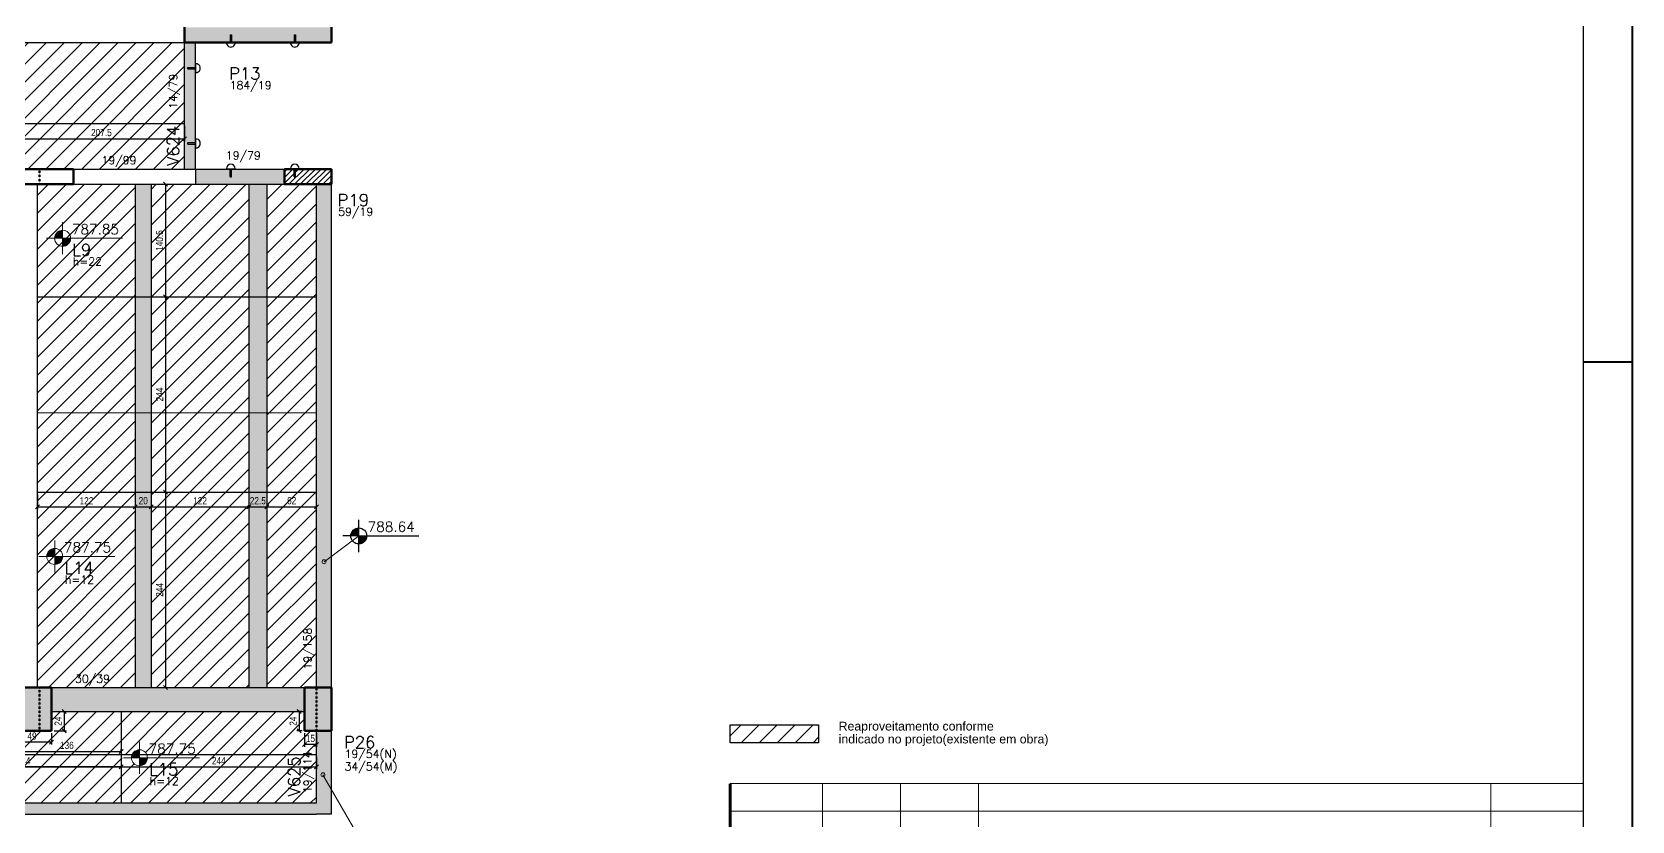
# Model space of a CAD drawing. Extents: x 8513 to 14085, y 7177 to 10799.
# Drawn here: x 12086 to 14085, y 8415 to 9400 of the extents above; entities that cross this region are included whole.
import ezdxf
from ezdxf.enums import TextEntityAlignment as Align

# ---------------------------------------------------------------- set-up
doc = ezdxf.new("R2010")
doc.units = 0
doc.linetypes.add('FA_Tracejado_Pilar', pattern=[0.2, 0.1, -0.1])
for name, color, linetype, lineweight in [('CARIMBO', 255, 'Continuous', 9), ('EST-LAJE-TEXT', 7, 'Continuous', 9), ('EST-PILAR', 7, 'Continuous', 9), ('EST-PILAR-CUT', 7, 'Continuous', 60), ('EST-PILAR-TEXT', 7, 'Continuous', 9), ('EST-SIMB', 7, 'Continuous', 9), ('EST-SIMB-Spot Elevations', 7, 'Continuous', 9), ('EST-VIGA', 7, 'Continuous', 30), ('EST-VIGA-TEXT', 7, 'Continuous', 9), ('FOLHA', 255, 'Continuous', 40), ('Hachura', 253, 'Continuous', 9), ('REAPROVEITAMENTO', 7, 'Continuous', 9)]:
    doc.layers.add(name, color=color, linetype=linetype, lineweight=lineweight)
for name, color, linetype in [('COTA', 241, 'Continuous'), ('Painéis', 200, 'Continuous'), ('Vázio', 240, 'Continuous')]:
    doc.layers.add(name, color=color, linetype=linetype)
doc.styles.add('ARIAL', font='arial.ttf')
doc.styles.add('COTA TECNICA-50', font='techl___.ttf', dxfattribs={"height": 9})
doc.styles.add('RomanS_IV50', font='romans_IV50.ttf', dxfattribs={"height": 11.25})
doc.styles.add('RomanS_IV50_B', font='', dxfattribs={"height": 18.75})
doc.styles.add('RomanS_IV50_B_1', font='', dxfattribs={"height": 22.5})
doc.styles.get('RomanS_IV50_B').set_extended_font_data('RomanS_IV50', bold=True)
doc.styles.get('RomanS_IV50_B_1').set_extended_font_data('RomanS_IV50', bold=True)
doc.dimstyles.new('PAINEL', dxfattribs={"dimtxt": 9, "dimasz": 5, "dimexe": 3, "dimexo": 3, "dimgap": 3, "dimtad": 1, "dimdec": 1, "dimzin": 12, "dimdsep": 46, "dimtxsty": 'COTA TECNICA-50', "dimblk": 'OBLIQUE', "dimcen": 0, "dimclrd": 4, "dimclre": 4, "dimclrt": 1, "dimadec": 1, "dimazin": 3, "dimtfac": 1, "dimtdec": 1, "dimtmove": 0, "dimatfit": 3, "dimldrblk": 'OBLIQUE', "dimfxl": 1, "dimtolj": 1, "dimtzin": 12, "dimarcsym": 0})

# ---------------------------------------------------------------- blocks, each defined once
blk = doc.blocks.new('Revisão Carimbo')
at = {"color": 30}
for p, q in [((0, 155), (925, 155)), ((100, 35), (100, 155)), ((184.66, 35), (184.66, 155)), ((269.32, 35), (269.32, 155)), ((825, 35), (825, 155)), ((0, 125), (925, 125)), ((0, 95), (925, 95)), ((0, 65), (925, 65))]:
    blk.add_line(p, q, dxfattribs=at)
for points, const_width in [([(0, 0), (0, 155)], 3), ([(0, 35), (925, 35)], 1), ([(100, 35), (100, 0)], 1), ([(184.66, 35), (184.66, 0)], 1), ([(269.32, 35), (269.32, 0)], 1), ([(825, 35), (825, 0)], 1), ([(0, 0), (920, 0)], 3)]:
    blk.add_lwpolyline(points, dxfattribs=dict(at, const_width=const_width))
at = {"color": 7, "style": 'ARIAL'}
for s, p in [('REVISÃO', (50, 17.5)), ('DATA', (142.33, 17.5)), ('NOME', (226.99, 17.5)), ('DESCRIÇÃO', (526.27, 17.5)), ('LIBERADO', (875, 17.5))]:
    blk.add_text(s, height=12.5, dxfattribs=at).set_placement(p, align=Align.MIDDLE_CENTER)
at = {"layer": 'CARIMBO', "color": 7, "style": 'ARIAL'}
for tag, p in [('REVISÃO_03', (50, 140)), ('DATA', (142.33, 140)), ('NOME', (226.99, 140)), ('LIBERADO', (875, 140)), ('REVISÃO_02', (50, 110)), ('DATA', (142.33, 110)), ('NOME', (226.99, 110)), ('LIBERADO', (875, 110)), ('REVISÃO_01', (50, 80)), ('DATA', (142.33, 80)), ('NOME', (226.99, 80)), ('LIBERADO', (875, 80)), ('REVISÃO_00', (50, 50)), ('DATA', (142.33, 50)), ('NOME', (226.99, 50)), ('LIBERADO', (875, 50))]:
    blk.add_attdef(tag, text='', height=10, dxfattribs=at).set_placement(p, align=Align.MIDDLE_CENTER)
for p in [(279.32, 140), (279.32, 110), (279.32, 80), (279.32, 50)]:
    blk.add_attdef('DESCRIÇÃO', text='', height=10, dxfattribs=at).set_placement(p, align=Align.MIDDLE_LEFT)
blk = doc.blocks.new('FA_Floor_TAG_SURVEY_R01 - NIV_TIT_H_TXT1__TXT2-2303193-5º PAVIMENTO')
at = {"layer": 'EST-LAJE-TEXT'}
h = blk.add_hatch(color=256, dxfattribs=at)
edge = h.paths.add_edge_path(flags=0)
edge.add_line((-0.28, 0.405), (-0.48, 0.405))
edge.add_arc((-0.28, 0.405), 0.2, 90, 180, ccw=False)
edge.add_line((-0.28, 0.605), (-0.28, 0.405))
h = blk.add_hatch(color=256, dxfattribs=at)
edge = h.paths.add_edge_path(flags=0)
edge.add_line((-0.28, 0.405), (-0.08, 0.405))
edge.add_arc((-0.28, 0.405), 0.2, -90, 0, ccw=False)
edge.add_line((-0.28, 0.205), (-0.28, 0.405))
for p, q in [((-0.28, 0.005), (-0.28, 0.805)), ((-0.28, 0.405), (-0.68, 0.405)), ((-0.28, 0.405), (1.22, 0.405))]:
    blk.add_line(p, q, dxfattribs=at)
blk.add_circle((-0.28, 0.405), 0.2, dxfattribs=at)
blk = doc.blocks.new('Spot Elevations - Nivel_Planta-2363176-5º PAVIMENTO')
at = {"layer": 'EST-SIMB-Spot Elevations'}
h = blk.add_hatch(color=256, dxfattribs=at)
edge = h.paths.add_edge_path(flags=0)
edge.add_line((0, 0), (-0.2, 0))
edge.add_arc((0, 0), 0.2, 90, 180, ccw=False)
edge.add_line((0, 0.2), (0, 0))
h = blk.add_hatch(color=256, dxfattribs=at)
edge = h.paths.add_edge_path(flags=0)
edge.add_line((0, 0), (0.2, 0))
edge.add_arc((0, 0), 0.2, 270, 360, ccw=False)
edge.add_line((0, -0.2), (0, 0))
at = {"layer": 'EST-SIMB-Spot Elevations', "lineweight": 30}
for p, q in [((0, -0.4), (0, 0.4)), ((0, 0), (-0.4, 0)), ((0, 0), (1.5, 0))]:
    blk.add_line(p, q, dxfattribs=at)
at = {"layer": 'EST-SIMB-Spot Elevations'}
for p, q in [((0, -0.2), (0, 0.2)), ((0, -0.15), (0, 0.15))]:
    blk.add_line(p, q, dxfattribs=at)
at = {"layer": 'EST-SIMB-Spot Elevations', "lineweight": 30}
blk.add_circle((0, 0), 0.2, dxfattribs=at)
blk = doc.blocks.new('FA_Generic_Anotation_COBERTURA_DET_GANCHO MANUTENCAO FACHADA_R00 - DET_CORTE_AZUL-3504851-5º PAVIMENTO')
at = {"layer": 'EST-SIMB', "lineweight": 30}
for p, q in [((0.11, 0.2), (-0.11, 0.2)), ((-0.02, 0), (-0.02, 0.2)), ((0.02, 0), (-0.02, 0)), ((0.02, 0), (0.02, 0.2))]:
    blk.add_line(p, q, dxfattribs=at)
blk.add_arc((0, 0.2), 0.11, 360, 180, dxfattribs=at)
blk = doc.blocks.new('FA_Generic_Anotation_COBERTURA_DET_GANCHO MANUTENCAO FACHADA_R00 - DET_CORTE_AZUL-2253045-5º PAVIMENTO')
at = {"layer": 'EST-SIMB', "lineweight": 30}
for p, q in [((0.11, -0.2), (-0.11, -0.2)), ((-0.02, 0), (-0.02, -0.2)), ((0.02, 0), (-0.02, 0)), ((0.02, 0), (0.02, -0.2))]:
    blk.add_line(p, q, dxfattribs=at)
blk.add_arc((0, -0.2), 0.11, 180, 0, dxfattribs=at)
blk = doc.blocks.new('_Oblique')
at = {"color": 0, "linetype": 'ByBlock', "lineweight": -2}
blk.add_line((-0.5, -0.5), (0.5, 0.5), dxfattribs=at)
blk = doc.blocks.new('*D610')
at = {"layer": 'COTA', "color": 4, "lineweight": -2, "transparency": 16777216}
for p, q in [((12068.7, 9283.2), (12068.7, 9264.1)), ((12276.2, 9283.2), (12276.2, 9264.1)), ((12068.7, 9267.1), (12276.2, 9267.1))]:
    blk.add_line(p, q, dxfattribs=at)
at = {"layer": 'Defpoints', "color": 0, "transparency": 16777216}
for p in [(12068.7, 9286.2), (12276.2, 9286.2), (12276.2, 9267.1)]:
    blk.add_point(p, dxfattribs=at)
at = {"layer": 'COTA', "color": 4, "lineweight": -2, "transparency": 16777216, "xscale": 5, "yscale": 5, "zscale": 5, "rotation": 180}
blk.add_blockref('_Oblique', (12068.7, 9267.1), dxfattribs=at)
at = {"layer": 'COTA', "color": 4, "lineweight": -2, "transparency": 16777216, "xscale": 5, "yscale": 5, "zscale": 5}
blk.add_blockref('_Oblique', (12276.2, 9267.1), dxfattribs=at)
at = {"layer": 'COTA', "color": 1, "transparency": 16777216, "insert": (12172.4, 9274.7), "char_height": 9, "attachment_point": 5, "style": 'COTA TECNICA-50'}
blk.add_mtext('\\A1;207.5', dxfattribs=at)
blk = doc.blocks.new('*D683')
at = {"layer": 'COTA', "color": 4, "lineweight": -2, "transparency": 16777216}
for p, q in [((12237.7, 9210.2), (12255.6, 9210.2)), ((12252.6, 9210.2), (12252.6, 9069.7)), ((12237.7, 9069.7), (12255.6, 9069.7))]:
    blk.add_line(p, q, dxfattribs=at)
at = {"layer": 'Defpoints', "color": 0, "transparency": 16777216}
for p in [(12234.7, 9210.2), (12234.7, 9069.7), (12252.6, 9069.7)]:
    blk.add_point(p, dxfattribs=at)
at = {"layer": 'COTA', "color": 4, "lineweight": -2, "transparency": 16777216, "xscale": 5, "yscale": 5, "zscale": 5}
for p, rotation in [((12252.6, 9210.2), 90), ((12252.6, 9069.7), 270)]:
    blk.add_blockref('_Oblique', p, dxfattribs=dict(at, rotation=rotation))
at = {"layer": 'COTA', "color": 1, "transparency": 16777216, "insert": (12245, 9139.9), "char_height": 9, "attachment_point": 5, "rotation": 90, "style": 'COTA TECNICA-50'}
blk.add_mtext('\\A1;140.5', dxfattribs=at)
blk = doc.blocks.new('*D684')
at = {"layer": 'COTA', "color": 4, "lineweight": -2, "transparency": 16777216}
for p, q in [((12237.7, 9069.7), (12255.6, 9069.7)), ((12252.6, 9069.7), (12252.6, 8825.7))]:
    blk.add_line(p, q, dxfattribs=at)
at = {"layer": 'Defpoints', "color": 0, "transparency": 16777216}
for p in [(12234.7, 9069.7), (12252.6, 8825.7), (12252.6, 8825.7)]:
    blk.add_point(p, dxfattribs=at)
at = {"layer": 'COTA', "color": 4, "lineweight": -2, "transparency": 16777216, "xscale": 5, "yscale": 5, "zscale": 5}
for p, rotation in [((12252.6, 9069.7), 90), ((12252.6, 8825.7), 270)]:
    blk.add_blockref('_Oblique', p, dxfattribs=dict(at, rotation=rotation))
at = {"layer": 'COTA', "color": 1, "transparency": 16777216, "insert": (12245.1, 8947.7), "char_height": 9, "attachment_point": 5, "rotation": 90, "style": 'COTA TECNICA-50'}
blk.add_mtext('\\A1;244', dxfattribs=at)
blk = doc.blocks.new('*D685')
at = {"layer": 'COTA', "color": 4, "lineweight": -2, "transparency": 16777216}
for p, q in [((12252.6, 8825.7), (12252.6, 8581.7)), ((12253.1, 8581.7), (12255.6, 8581.7))]:
    blk.add_line(p, q, dxfattribs=at)
at = {"layer": 'Defpoints', "color": 0, "transparency": 16777216}
for p in [(12252.6, 8825.7), (12250.1, 8581.7), (12252.6, 8581.7)]:
    blk.add_point(p, dxfattribs=at)
at = {"layer": 'COTA', "color": 4, "lineweight": -2, "transparency": 16777216, "xscale": 5, "yscale": 5, "zscale": 5}
for p, rotation in [((12252.6, 8825.7), 90), ((12252.6, 8581.7), 270)]:
    blk.add_blockref('_Oblique', p, dxfattribs=dict(at, rotation=rotation))
at = {"layer": 'COTA', "color": 1, "transparency": 16777216, "insert": (12245.1, 8703.7), "char_height": 9, "attachment_point": 5, "rotation": 90, "style": 'COTA TECNICA-50'}
blk.add_mtext('\\A1;244', dxfattribs=at)
blk = doc.blocks.new('*D686')
at = {"layer": 'COTA', "color": 4, "lineweight": -2, "transparency": 16777216}
for p, q in [((12092.7, 8822.7), (12092.7, 8804.4)), ((12214.7, 8822.7), (12214.7, 8804.4)), ((12092.7, 8807.4), (12214.7, 8807.4))]:
    blk.add_line(p, q, dxfattribs=at)
at = {"layer": 'Defpoints', "color": 0, "transparency": 16777216}
for p in [(12092.7, 8825.7), (12214.7, 8825.7), (12214.7, 8807.4)]:
    blk.add_point(p, dxfattribs=at)
at = {"layer": 'COTA', "color": 4, "lineweight": -2, "transparency": 16777216, "xscale": 5, "yscale": 5, "zscale": 5, "rotation": 180}
blk.add_blockref('_Oblique', (12092.7, 8807.4), dxfattribs=at)
at = {"layer": 'COTA', "color": 4, "lineweight": -2, "transparency": 16777216, "xscale": 5, "yscale": 5, "zscale": 5}
blk.add_blockref('_Oblique', (12214.7, 8807.4), dxfattribs=at)
at = {"layer": 'COTA', "color": 1, "transparency": 16777216, "insert": (12153.7, 8814.9), "char_height": 9, "attachment_point": 5, "style": 'COTA TECNICA-50'}
blk.add_mtext('\\A1;122', dxfattribs=at)
blk = doc.blocks.new('*D687')
at = {"layer": 'COTA', "color": 4, "lineweight": -2, "transparency": 16777216}
for p, q in [((12214.7, 8822.7), (12214.7, 8804.4)), ((12214.7, 8807.4), (12234.7, 8807.4))]:
    blk.add_line(p, q, dxfattribs=at)
at = {"layer": 'Defpoints', "color": 0, "transparency": 16777216}
for p in [(12214.7, 8825.7), (12234.7, 8807.4), (12234.7, 8807.4)]:
    blk.add_point(p, dxfattribs=at)
at = {"layer": 'COTA', "color": 4, "lineweight": -2, "transparency": 16777216, "xscale": 5, "yscale": 5, "zscale": 5, "rotation": 180}
blk.add_blockref('_Oblique', (12214.7, 8807.4), dxfattribs=at)
at = {"layer": 'COTA', "color": 4, "lineweight": -2, "transparency": 16777216, "xscale": 5, "yscale": 5, "zscale": 5}
blk.add_blockref('_Oblique', (12234.7, 8807.4), dxfattribs=at)
at = {"layer": 'COTA', "color": 1, "transparency": 16777216, "insert": (12224.7, 8815), "char_height": 9, "attachment_point": 5, "style": 'COTA TECNICA-50'}
blk.add_mtext('\\A1;20', dxfattribs=at)
blk = doc.blocks.new('*D688')
at = {"layer": 'COTA', "color": 4, "lineweight": -2, "transparency": 16777216}
blk.add_line((12234.7, 8807.4), (12356.7, 8807.4), dxfattribs=at)
at = {"layer": 'Defpoints', "color": 0, "transparency": 16777216}
for p in [(12234.7, 8807.4), (12356.7, 8807.4), (12356.7, 8807.4)]:
    blk.add_point(p, dxfattribs=at)
at = {"layer": 'COTA', "color": 4, "lineweight": -2, "transparency": 16777216, "xscale": 5, "yscale": 5, "zscale": 5, "rotation": 180}
blk.add_blockref('_Oblique', (12234.7, 8807.4), dxfattribs=at)
at = {"layer": 'COTA', "color": 4, "lineweight": -2, "transparency": 16777216, "xscale": 5, "yscale": 5, "zscale": 5}
blk.add_blockref('_Oblique', (12356.7, 8807.4), dxfattribs=at)
at = {"layer": 'COTA', "color": 1, "transparency": 16777216, "insert": (12295.7, 8814.9), "char_height": 9, "attachment_point": 5, "style": 'COTA TECNICA-50'}
blk.add_mtext('\\A1;122', dxfattribs=at)
blk = doc.blocks.new('*D682')
at = {"layer": 'COTA', "color": 4, "lineweight": -2, "transparency": 16777216}
blk.add_line((12379.2, 8807.4), (12441.2, 8807.4), dxfattribs=at)
at = {"layer": 'Defpoints', "color": 0, "transparency": 16777216}
for p in [(12379.2, 8807.4), (12441.2, 8807.4), (12441.2, 8807.4)]:
    blk.add_point(p, dxfattribs=at)
at = {"layer": 'COTA', "color": 4, "lineweight": -2, "transparency": 16777216, "xscale": 5, "yscale": 5, "zscale": 5, "rotation": 180}
blk.add_blockref('_Oblique', (12379.2, 8807.4), dxfattribs=at)
at = {"layer": 'COTA', "color": 4, "lineweight": -2, "transparency": 16777216, "xscale": 5, "yscale": 5, "zscale": 5}
blk.add_blockref('_Oblique', (12441.2, 8807.4), dxfattribs=at)
at = {"layer": 'COTA', "color": 1, "transparency": 16777216, "insert": (12410.2, 8815), "char_height": 9, "attachment_point": 5, "style": 'COTA TECNICA-50'}
blk.add_mtext('\\A1;62', dxfattribs=at)
blk = doc.blocks.new('*D689')
at = {"layer": 'COTA', "color": 4, "lineweight": -2, "transparency": 16777216}
for p, q in [((12356.7, 8822.7), (12356.7, 8804.4)), ((12379.2, 8822.7), (12379.2, 8804.4)), ((12356.7, 8807.4), (12379.2, 8807.4))]:
    blk.add_line(p, q, dxfattribs=at)
at = {"layer": 'Defpoints', "color": 0, "transparency": 16777216}
for p in [(12356.7, 8825.7), (12379.2, 8825.7), (12379.2, 8807.4)]:
    blk.add_point(p, dxfattribs=at)
at = {"layer": 'COTA', "color": 4, "lineweight": -2, "transparency": 16777216, "xscale": 5, "yscale": 5, "zscale": 5, "rotation": 180}
blk.add_blockref('_Oblique', (12356.7, 8807.4), dxfattribs=at)
at = {"layer": 'COTA', "color": 4, "lineweight": -2, "transparency": 16777216, "xscale": 5, "yscale": 5, "zscale": 5}
blk.add_blockref('_Oblique', (12379.2, 8807.4), dxfattribs=at)
at = {"layer": 'COTA', "color": 1, "transparency": 16777216, "insert": (12367.9, 8815), "char_height": 9, "attachment_point": 5, "style": 'COTA TECNICA-50'}
blk.add_mtext('\\A1;22.5', dxfattribs=at)
blk = doc.blocks.new('*D698')
at = {"layer": 'COTA', "color": 4, "lineweight": -2, "transparency": 16777216}
for p, q in [((12061.2, 8524.7), (12061.2, 8510.5)), ((12110.2, 8524.7), (12110.2, 8510.5)), ((12110.2, 8513.5), (12061.2, 8513.5))]:
    blk.add_line(p, q, dxfattribs=at)
at = {"layer": 'Defpoints', "color": 0, "transparency": 16777216}
for p in [(12061.2, 8527.7), (12110.2, 8527.7), (12061.2, 8513.5)]:
    blk.add_point(p, dxfattribs=at)
at = {"layer": 'COTA', "color": 4, "lineweight": -2, "transparency": 16777216, "xscale": 5, "yscale": 5, "zscale": 5, "rotation": 180}
blk.add_blockref('_Oblique', (12061.2, 8513.5), dxfattribs=at)
at = {"layer": 'COTA', "color": 4, "lineweight": -2, "transparency": 16777216, "xscale": 5, "yscale": 5, "zscale": 5}
blk.add_blockref('_Oblique', (12110.2, 8513.5), dxfattribs=at)
at = {"layer": 'COTA', "color": 1, "transparency": 16777216, "insert": (12085.7, 8521.1), "char_height": 9, "attachment_point": 5, "style": 'COTA TECNICA-50'}
blk.add_mtext('\\A1;49', dxfattribs=at)
blk = doc.blocks.new('*D699')
at = {"layer": 'COTA', "color": 4, "lineweight": -2, "transparency": 16777216}
for p, q in [((12113.2, 8551.7), (12128.8, 8551.7)), ((12125.8, 8551.7), (12125.8, 8527.7)), ((12113.2, 8527.7), (12128.8, 8527.7))]:
    blk.add_line(p, q, dxfattribs=at)
at = {"layer": 'Defpoints', "color": 0, "transparency": 16777216}
for p in [(12110.2, 8551.7), (12110.2, 8527.7), (12125.8, 8527.7)]:
    blk.add_point(p, dxfattribs=at)
at = {"layer": 'COTA', "color": 4, "lineweight": -2, "transparency": 16777216, "xscale": 5, "yscale": 5, "zscale": 5}
for p, rotation in [((12125.8, 8551.7), 90), ((12125.8, 8527.7), 270)]:
    blk.add_blockref('_Oblique', p, dxfattribs=dict(at, rotation=rotation))
at = {"layer": 'COTA', "color": 1, "transparency": 16777216, "insert": (12118.3, 8539.7), "char_height": 9, "attachment_point": 5, "rotation": 90, "style": 'COTA TECNICA-50'}
blk.add_mtext('\\A1;24', dxfattribs=at)
blk = doc.blocks.new('*D700')
at = {"layer": 'COTA', "color": 4, "lineweight": -2, "transparency": 16777216}
for p, q in [((12423.2, 8551.7), (12416.7, 8551.7)), ((12419.7, 8551.7), (12419.7, 8527.7)), ((12423.2, 8527.7), (12416.7, 8527.7))]:
    blk.add_line(p, q, dxfattribs=at)
at = {"layer": 'Defpoints', "color": 0, "transparency": 16777216}
for p in [(12426.2, 8551.7), (12419.7, 8527.7), (12426.2, 8527.7)]:
    blk.add_point(p, dxfattribs=at)
at = {"layer": 'COTA', "color": 4, "lineweight": -2, "transparency": 16777216, "xscale": 5, "yscale": 5, "zscale": 5}
for p, rotation in [((12419.7, 8551.7), 90), ((12419.7, 8527.7), 270)]:
    blk.add_blockref('_Oblique', p, dxfattribs=dict(at, rotation=rotation))
at = {"layer": 'COTA', "color": 1, "transparency": 16777216, "insert": (12412.1, 8539.7), "char_height": 9, "attachment_point": 5, "rotation": 90, "style": 'COTA TECNICA-50'}
blk.add_mtext('\\A1;24', dxfattribs=at)
blk = doc.blocks.new('*D701')
at = {"layer": 'COTA', "color": 4, "lineweight": -2, "transparency": 16777216}
for p, q in [((12426.2, 8524.7), (12426.2, 8507.6)), ((12441.2, 8524.7), (12441.2, 8507.6)), ((12441.2, 8510.6), (12426.2, 8510.6))]:
    blk.add_line(p, q, dxfattribs=at)
at = {"layer": 'Defpoints', "color": 0, "transparency": 16777216}
for p in [(12426.2, 8527.7), (12441.2, 8527.7), (12426.2, 8510.6)]:
    blk.add_point(p, dxfattribs=at)
at = {"layer": 'COTA', "color": 4, "lineweight": -2, "transparency": 16777216, "xscale": 5, "yscale": 5, "zscale": 5, "rotation": 180}
blk.add_blockref('_Oblique', (12426.2, 8510.6), dxfattribs=at)
at = {"layer": 'COTA', "color": 4, "lineweight": -2, "transparency": 16777216, "xscale": 5, "yscale": 5, "zscale": 5}
blk.add_blockref('_Oblique', (12441.2, 8510.6), dxfattribs=at)
at = {"layer": 'COTA', "color": 1, "transparency": 16777216, "insert": (12433.7, 8518.2), "char_height": 9, "attachment_point": 5, "style": 'COTA TECNICA-50'}
blk.add_mtext('\\A1;15', dxfattribs=at)
blk = doc.blocks.new('*D710')
at = {"layer": 'COTA', "color": 4, "lineweight": -2, "transparency": 16777216}
for p, q in [((11704.7, 8495.2), (11704.7, 8479.9)), ((11704.7, 8482.9), (12197.2, 8482.9)), ((12197.2, 8495.2), (12197.2, 8479.9))]:
    blk.add_line(p, q, dxfattribs=at)
at = {"layer": 'Defpoints', "color": 0, "transparency": 16777216}
for p in [(11704.7, 8498.2), (12197.2, 8498.2), (12197.2, 8482.9)]:
    blk.add_point(p, dxfattribs=at)
at = {"layer": 'COTA', "color": 4, "lineweight": -2, "transparency": 16777216, "xscale": 5, "yscale": 5, "zscale": 5, "rotation": 180}
blk.add_blockref('_Oblique', (11704.7, 8482.9), dxfattribs=at)
at = {"layer": 'COTA', "color": 4, "lineweight": -2, "transparency": 16777216, "xscale": 5, "yscale": 5, "zscale": 5}
blk.add_blockref('_Oblique', (12197.2, 8482.9), dxfattribs=at)
at = {"layer": 'COTA', "color": 1, "transparency": 16777216, "insert": (11950.9, 8490.5), "char_height": 9, "attachment_point": 5, "style": 'COTA TECNICA-50'}
blk.add_mtext('\\A1;492.5', dxfattribs=at)
blk = doc.blocks.new('*D711')
at = {"layer": 'COTA', "color": 4, "lineweight": -2, "transparency": 16777216}
for p, q in [((11953.2, 8495.2), (11953.2, 8479.9)), ((12197.2, 8482.9), (11953.2, 8482.9)), ((12197.2, 8495.2), (12197.2, 8479.9))]:
    blk.add_line(p, q, dxfattribs=at)
at = {"layer": 'Defpoints', "color": 0, "transparency": 16777216}
for p in [(11953.2, 8498.2), (11953.2, 8482.9), (12197.2, 8498.2)]:
    blk.add_point(p, dxfattribs=at)
at = {"layer": 'COTA', "color": 4, "lineweight": -2, "transparency": 16777216, "xscale": 5, "yscale": 5, "zscale": 5, "rotation": 180}
blk.add_blockref('_Oblique', (11953.2, 8482.9), dxfattribs=at)
at = {"layer": 'COTA', "color": 4, "lineweight": -2, "transparency": 16777216, "xscale": 5, "yscale": 5, "zscale": 5}
blk.add_blockref('_Oblique', (12197.2, 8482.9), dxfattribs=at)
at = {"layer": 'COTA', "color": 1, "transparency": 16777216, "insert": (12075.2, 8490.4), "char_height": 9, "attachment_point": 5, "style": 'COTA TECNICA-50'}
blk.add_mtext('\\A1;244', dxfattribs=at)
blk = doc.blocks.new('*D690')
at = {"layer": 'COTA', "color": 4, "lineweight": -2, "transparency": 16777216}
for p, q in [((12061.2, 8501.2), (12061.2, 8504.8)), ((12061.2, 8501.8), (12197.2, 8501.8)), ((12197.2, 8501.2), (12197.2, 8504.8))]:
    blk.add_line(p, q, dxfattribs=at)
at = {"layer": 'Defpoints', "color": 0, "transparency": 16777216}
for p in [(12197.2, 8501.8), (12061.2, 8498.2), (12197.2, 8498.2)]:
    blk.add_point(p, dxfattribs=at)
at = {"layer": 'COTA', "color": 4, "lineweight": -2, "transparency": 16777216, "xscale": 5, "yscale": 5, "zscale": 5, "rotation": 180}
blk.add_blockref('_Oblique', (12061.2, 8501.8), dxfattribs=at)
at = {"layer": 'COTA', "color": 4, "lineweight": -2, "transparency": 16777216, "xscale": 5, "yscale": 5, "zscale": 5}
blk.add_blockref('_Oblique', (12197.2, 8501.8), dxfattribs=at)
at = {"layer": 'COTA', "color": 1, "transparency": 16777216, "insert": (12129.2, 8509.5), "char_height": 9, "attachment_point": 5, "style": 'COTA TECNICA-50'}
blk.add_mtext('\\A1;136', dxfattribs=at)
blk = doc.blocks.new('*D907')
at = {"layer": 'COTA', "color": 4, "lineweight": -2, "transparency": 16777216}
for p, q in [((12197.2, 8495.2), (12197.2, 8479.9)), ((12197.2, 8482.9), (12441.2, 8482.9)), ((12441.2, 8495.2), (12441.2, 8479.9))]:
    blk.add_line(p, q, dxfattribs=at)
at = {"layer": 'Defpoints', "color": 0, "transparency": 16777216}
for p in [(12197.2, 8498.2), (12441.2, 8498.2), (12441.2, 8482.9)]:
    blk.add_point(p, dxfattribs=at)
at = {"layer": 'COTA', "color": 4, "lineweight": -2, "transparency": 16777216, "xscale": 5, "yscale": 5, "zscale": 5, "rotation": 180}
blk.add_blockref('_Oblique', (12197.2, 8482.9), dxfattribs=at)
at = {"layer": 'COTA', "color": 4, "lineweight": -2, "transparency": 16777216, "xscale": 5, "yscale": 5, "zscale": 5}
blk.add_blockref('_Oblique', (12441.2, 8482.9), dxfattribs=at)
at = {"layer": 'COTA', "color": 1, "transparency": 16777216, "insert": (12319.2, 8490.4), "char_height": 9, "attachment_point": 5, "style": 'COTA TECNICA-50'}
blk.add_mtext('\\A1;244', dxfattribs=at)

msp = doc.modelspace()

# ---------------------------------------------------------------- hatches: boundary and pattern name
at = {"layer": 'EST-PILAR'}
for points in [[(12460.15, 9387.16), (12460.15, 9406.16), (12276.15, 9406.16), (12276.15, 9387.16)], [(12110.15, 8527.66), (12110.15, 8581.66), (12061.15, 8581.66), (12061.15, 8527.66)], [(12460.15, 8527.66), (12460.15, 8581.66), (12426.15, 8581.66), (12426.15, 8527.66)]]:
    msp.add_hatch(color=5, dxfattribs=at).paths.add_polyline_path(points, flags=0)
h = msp.add_hatch(dxfattribs=at)
h.set_pattern_fill('FP_1', color=5, style=0, pattern_type=2)
h.set_pattern_definition([(45, (9853.6513, 9308.66), (-3.535534, 3.535534), [])])
h.paths.add_polyline_path([(12460.15, 9210.16), (12460.15, 9229.16), (12401.15, 9229.16), (12401.15, 9210.16)], flags=0)
at = {"layer": 'EST-VIGA', "true_color": 0xffcccc}
for points in [[(12276.15, 9229.16), (12290.15, 9229.16), (12290.15, 9387.16), (12276.15, 9387.16), (12276.15, 9290.49)], [(12290.15, 9210.16), (12401.15, 9210.16), (12401.15, 9229.16), (12290.15, 9229.16)]]:
    msp.add_hatch(color=254, dxfattribs=at).paths.add_polyline_path(points, flags=0)
at = {"layer": 'EST-VIGA', "true_color": 0xe1e1e1}
for points in [[(12441.15, 8581.66), (12460.15, 8581.66), (12460.15, 9210.16), (12441.15, 9210.16), (12441.15, 8788.01)], [(12110.15, 8551.66), (12426.15, 8551.66), (12426.15, 8581.66), (12110.15, 8581.66)], [(12441.15, 8423.66), (12460.15, 8423.66), (12460.15, 8527.66), (12441.15, 8527.66), (12441.15, 8437.66)], [(10931.44, 8423.66), (12441.15, 8423.66), (12441.15, 8437.66), (9774.15, 8437.66), (9774.15, 8423.66), (10517.81, 8423.66)]]:
    msp.add_hatch(color=254, dxfattribs=at).paths.add_polyline_path(points, flags=0)
at = {"layer": 'Hachura'}
h = msp.add_hatch(color=256, dxfattribs=at)
h.dxf.hatch_style = 1
h.paths.add_polyline_path([(12214.65, 9069.66), (12234.65, 9069.66), (12234.65, 9210.16), (12214.65, 9210.16)])
h.paths.add_polyline_path([(12234.65, 9069.66), (12214.65, 9069.66), (12214.65, 8825.66), (12234.65, 8825.66)])
h.paths.add_polyline_path([(12214.65, 8825.66), (12214.65, 8581.66), (12234.65, 8581.66), (12234.65, 8825.66)])
h.paths.add_polyline_path([(12379.15, 8825.66), (12356.65, 8825.66), (12356.65, 8581.66), (12379.15, 8581.66)])
h.paths.add_polyline_path([(12356.65, 9069.66), (12356.65, 8825.66), (12379.15, 8825.66), (12379.15, 9069.66)])
h.paths.add_polyline_path([(12379.15, 9069.66), (12379.15, 9210.16), (12356.65, 9210.16), (12356.65, 9069.66)])
at = {"layer": 'REAPROVEITAMENTO'}
h = msp.add_hatch(dxfattribs=at)
h.set_pattern_fill('ANSI31', color=251, scale=5, style=0)
h.paths.add_polyline_path([(12276.15, 9286.16), (12276.15, 9387.16), (12068.65, 9387.16), (12068.65, 9286.16)])
h.paths.add_polyline_path([(12068.65, 9286.16), (12068.65, 9387.16), (11824.65, 9387.16), (11824.65, 9286.16)])
h.paths.add_polyline_path([(11580.65, 9387.16), (11580.65, 9286.16), (11824.65, 9286.16), (11824.65, 9387.16)])
h.paths.add_polyline_path([(11580.65, 9387.16), (11355.15, 9387.16), (11336.65, 9387.16), (11336.65, 9286.16), (11580.65, 9286.16)])
h.paths.add_polyline_path([(11336.65, 9286.16), (11336.65, 9387.16), (11336.15, 9387.16), (11092.65, 9387.16), (11092.65, 9286.16)])
h.paths.add_polyline_path([(11092.65, 9286.16), (11092.65, 9387.16), (10848.65, 9387.16), (10848.65, 9286.16)])
h.paths.add_polyline_path([(10848.65, 9286.16), (10848.65, 9387.16), (10615.15, 9387.16), (10604.65, 9387.16), (10604.65, 9286.16)])
h.paths.add_polyline_path([(10604.65, 9286.16), (10604.65, 9387.16), (10596.15, 9387.16), (10360.65, 9387.16), (10360.65, 9286.16)])
h.paths.add_polyline_path([(10360.65, 9286.16), (10360.65, 9387.16), (10116.65, 9387.16), (10116.65, 9286.16)])
h.paths.add_polyline_path([(9872.65, 9387.16), (9872.65, 9286.16), (10116.65, 9286.16), (10116.65, 9387.16)])
h.paths.add_polyline_path([(9872.65, 9286.16), (9872.65, 9229.16), (10116.65, 9229.16), (10116.65, 9286.16)])
h.paths.add_polyline_path([(10116.65, 9286.16), (10116.65, 9229.16), (10360.65, 9229.16), (10360.65, 9286.16)])
h.paths.add_polyline_path([(10596.15, 9229.16), (10604.65, 9229.16), (10604.65, 9286.16), (10360.65, 9286.16), (10360.65, 9229.16)])
h.paths.add_polyline_path([(10848.65, 9229.16), (10848.65, 9286.16), (10604.65, 9286.16), (10604.65, 9229.16), (10615.15, 9229.16)])
h.paths.add_polyline_path([(11092.65, 9229.16), (11092.65, 9286.16), (10848.65, 9286.16), (10848.65, 9229.16)])
h.paths.add_polyline_path([(11291.15, 9229.16), (11336.65, 9229.16), (11336.65, 9286.16), (11092.65, 9286.16), (11092.65, 9229.16)])
h.paths.add_polyline_path([(11336.65, 9286.16), (11336.65, 9229.16), (11400.15, 9229.16), (11580.65, 9229.16), (11580.65, 9286.16)])
h.paths.add_polyline_path([(11824.65, 9229.16), (11824.65, 9286.16), (11580.65, 9286.16), (11580.65, 9229.16)])
h.paths.add_polyline_path([(12033.65, 9229.16), (12068.65, 9229.16), (12068.65, 9286.16), (11824.65, 9286.16), (11824.65, 9229.16)])
h.paths.add_polyline_path([(12276.15, 9229.16), (12276.15, 9286.16), (12068.65, 9286.16), (12068.65, 9229.16), (12137.65, 9229.16)])
h = msp.add_hatch(dxfattribs=at)
h.set_pattern_fill('ANSI31', color=251, scale=5, style=0)
h.paths.add_polyline_path([(12214.65, 9069.66), (12214.65, 9210.16), (12137.65, 9210.16), (12092.65, 9210.16), (12092.65, 9069.66)])
h.paths.add_polyline_path([(12234.65, 9069.66), (12356.65, 9069.66), (12356.65, 9210.16), (12290.15, 9210.16), (12234.65, 9210.16)])
h.paths.add_polyline_path([(12379.15, 9069.66), (12441.15, 9069.66), (12441.15, 9210.16), (12401.15, 9210.16), (12379.15, 9210.16)])
h.paths.add_polyline_path([(12379.15, 8924.66), (12441.15, 8924.66), (12441.15, 9069.66), (12379.15, 9069.66)])
h.paths.add_polyline_path([(12356.65, 9069.66), (12234.65, 9069.66), (12234.65, 8924.66), (12356.65, 8924.66)])
h.paths.add_polyline_path([(12214.65, 8924.66), (12214.65, 9069.66), (12092.65, 9069.66), (12092.65, 8924.66)])
h.paths.add_polyline_path([(12214.65, 8924.66), (12092.65, 8924.66), (12092.65, 8825.66), (12214.65, 8825.66)])
h.paths.add_polyline_path([(12356.65, 8825.66), (12356.65, 8924.66), (12234.65, 8924.66), (12234.65, 8825.66)])
h.paths.add_polyline_path([(12441.15, 8825.66), (12441.15, 8924.66), (12379.15, 8924.66), (12379.15, 8825.66)])
h.paths.add_polyline_path([(12441.15, 8825.66), (12379.15, 8825.66), (12379.15, 8581.66), (12426.15, 8581.66), (12441.15, 8581.66)])
h.paths.add_polyline_path([(12356.65, 8825.66), (12234.65, 8825.66), (12234.65, 8581.66), (12356.65, 8581.66)])
h.paths.add_polyline_path([(12214.65, 8825.66), (12092.65, 8825.66), (12092.65, 8581.66), (12110.15, 8581.66), (12214.65, 8581.66)])
h = msp.add_hatch(dxfattribs=at)
h.set_pattern_fill('ANSI31', color=251, scale=5, style=0)
h.paths.add_polyline_path([(10110.65, 8498.16), (10110.65, 8551.66), (9887.65, 8551.66), (9887.65, 8527.66), (9872.65, 8527.66), (9872.65, 8498.16)])
h.paths.add_polyline_path([(10245.15, 8498.16), (10245.15, 8551.66), (10110.65, 8551.66), (10110.65, 8498.16)])
h.paths.add_polyline_path([(10110.65, 8437.66), (10110.65, 8498.16), (9872.65, 8498.16), (9872.65, 8437.66)])
h.paths.add_polyline_path([(10245.15, 8437.66), (10245.15, 8498.16), (10110.65, 8498.16), (10110.65, 8437.66)])
h.paths.add_polyline_path([(10245.15, 8498.16), (10245.15, 8437.66), (10489.15, 8437.66), (10489.15, 8498.16)])
h.paths.add_polyline_path([(10245.15, 8551.66), (10245.15, 8498.16), (10489.15, 8498.16), (10489.15, 8551.66)])
h.paths.add_polyline_path([(10489.15, 8551.66), (10489.15, 8498.16), (10581.15, 8498.16), (10581.15, 8527.66), (10581.15, 8551.66)])
h.paths.add_polyline_path([(10489.15, 8498.16), (10489.15, 8437.66), (10733.15, 8437.66), (10733.15, 8498.16)])
h.paths.add_polyline_path([(10630.15, 8551.66), (10630.15, 8527.66), (10581.15, 8527.66), (10581.15, 8498.16), (10733.15, 8498.16), (10733.15, 8551.66)])
h.paths.add_polyline_path([(10977.15, 8498.16), (10977.15, 8551.66), (10733.15, 8551.66), (10733.15, 8498.16)])
h.paths.add_polyline_path([(11221.15, 8437.66), (11221.15, 8498.16), (10977.15, 8498.16), (10977.15, 8437.66)])
h.paths.add_polyline_path([(10733.15, 8498.16), (10733.15, 8437.66), (10977.15, 8437.66), (10977.15, 8498.16)])
h.paths.add_polyline_path([(11321.15, 8527.66), (11321.15, 8551.66), (11221.15, 8551.66), (11221.15, 8498.16), (11321.15, 8498.16)])
h.paths.add_polyline_path([(10977.15, 8551.66), (10977.15, 8498.16), (11221.15, 8498.16), (11221.15, 8551.66)])
h.paths.add_polyline_path([(11221.15, 8498.16), (11221.15, 8437.66), (11465.15, 8437.66), (11465.15, 8498.16)])
h.paths.add_polyline_path([(11465.15, 8498.16), (11465.15, 8551.66), (11370.15, 8551.66), (11370.15, 8527.66), (11321.15, 8527.66), (11321.15, 8498.16)])
h.paths.add_polyline_path([(11704.65, 8498.16), (11704.65, 8551.66), (11465.15, 8551.66), (11465.15, 8498.16)])
h.paths.add_polyline_path([(11704.65, 8437.66), (11704.65, 8498.16), (11465.15, 8498.16), (11465.15, 8437.66)])
h.paths.add_polyline_path([(11723.65, 8498.16), (11723.65, 8437.66), (11953.15, 8437.66), (11953.15, 8498.16)])
h.paths.add_polyline_path([(11723.65, 8551.66), (11723.65, 8498.16), (11953.15, 8498.16), (11953.15, 8551.66)])
h.paths.add_polyline_path([(12061.15, 8498.16), (12061.15, 8527.66), (12061.15, 8551.66), (11953.15, 8551.66), (11953.15, 8498.16)])
h.paths.add_polyline_path([(12197.15, 8437.66), (12197.15, 8498.16), (11953.15, 8498.16), (11953.15, 8437.66)])
h.paths.add_polyline_path([(12197.15, 8551.66), (12110.15, 8551.66), (12110.15, 8527.66), (12061.15, 8527.66), (12061.15, 8498.16), (12197.15, 8498.16)])
h.paths.add_polyline_path([(12441.15, 8498.16), (12441.15, 8527.66), (12426.15, 8527.66), (12426.15, 8551.66), (12197.15, 8551.66), (12197.15, 8498.16), (12210.83, 8498.16, -0.6462491), (12229.06, 8498.16)])
h.paths.add_polyline_path([(12441.15, 8437.66), (12441.15, 8498.16), (12229.06, 8498.16, -0.106229), (12229.95, 8494.05, -1), (12209.95, 8494.05), (12197.15, 8494.05), (12197.15, 8437.66)])
h = msp.add_hatch(dxfattribs=at)
h.set_pattern_fill('ANSI31', color=251, scale=5, style=0)
h.set_pattern_definition([(45, (-181390.063, -30221.57), (-11.2253202, 11.2253202), [])])
h.paths.add_polyline_path([(12958.27, 8535.09), (12958.27, 8512.83), (13068.84, 8512.83), (13068.84, 8535.09)])

# ---------------------------------------------------------------- linework, layer by layer
at = {"color": 30}
msp.add_line((14024.45, 10737.67), (14024.45, 7238.35), dxfattribs=at)
at = {"layer": 'EST-PILAR', "linetype": 'FA_Tracejado_Pilar', "lineweight": 60}
for p, q in [((12095.15, 9229.16), (12095.15, 9210.16)), ((12095.15, 8581.66), (12095.15, 8527.66)), ((12441.15, 8527.66), (12441.15, 8581.66))]:
    msp.add_line(p, q, dxfattribs=at)
at = {"layer": 'EST-PILAR-CUT', "color": 5}
for p, q in [((12276.15, 9387.16), (12276.15, 9406.16)), ((12460.15, 9406.16), (12460.15, 9387.16)), ((12460.15, 9387.16), (12276.15, 9387.16)), ((12033.65, 9229.16), (12137.65, 9229.16)), ((12137.65, 9229.16), (12137.65, 9210.16)), ((12401.15, 9210.16), (12401.15, 9229.16)), ((12401.15, 9229.16), (12460.15, 9229.16)), ((12460.15, 9229.16), (12460.15, 9210.16)), ((12137.65, 9210.16), (12033.65, 9210.16)), ((12460.15, 9210.16), (12401.15, 9210.16)), ((12061.15, 8581.66), (12110.15, 8581.66)), ((12110.15, 8581.66), (12110.15, 8527.66)), ((12426.15, 8527.66), (12426.15, 8581.66)), ((12426.15, 8581.66), (12460.15, 8581.66)), ((12460.15, 8581.66), (12460.15, 8527.66)), ((12110.15, 8527.66), (12061.15, 8527.66)), ((12460.15, 8527.66), (12426.15, 8527.66))]:
    msp.add_line(p, q, dxfattribs=at)
at = {"layer": 'EST-SIMB-Spot Elevations'}
for p, q in [((12450.64, 8738.73), (12494.09, 8770.99)), ((12449.33, 8472.78), (12499.09, 8386.59))]:
    msp.add_line(p, q, dxfattribs=at)
for centre in [(12450.64, 8738.73), (12449.33, 8472.78)]:
    msp.add_circle(centre, 2.5, dxfattribs=at)
at = {"layer": 'EST-VIGA', "color": 3}
for p, q in [((11355.15, 9387.16), (12276.15, 9387.16)), ((12276.15, 9229.16), (12276.15, 9387.16)), ((12290.15, 9229.16), (12290.15, 9387.16)), ((12137.65, 9229.16), (12290.15, 9229.16)), ((12290.15, 9229.16), (12290.15, 9210.16)), ((12290.15, 9229.16), (12401.15, 9229.16)), ((12092.65, 8581.66), (12092.65, 9210.16)), ((12137.65, 9210.16), (12290.15, 9210.16)), ((12290.15, 9210.16), (12401.15, 9210.16)), ((12441.15, 8581.66), (12441.15, 9210.16)), ((12460.15, 8581.66), (12460.15, 9210.16)), ((12110.15, 8581.66), (12426.15, 8581.66)), ((12110.15, 8551.66), (12426.15, 8551.66)), ((12441.15, 8437.66), (12441.15, 8527.66)), ((12460.15, 8423.66), (12460.15, 8527.66)), ((9774.15, 8423.66), (12441.15, 8423.66)), ((9872.65, 8437.66), (12441.15, 8437.66)), ((12460.15, 8423.66), (12441.15, 8423.66))]:
    msp.add_line(p, q, dxfattribs=at)
at = {"layer": 'FOLHA'}
for p, q in [((14085.41, 10798.63), (14085.41, 7177.38)), ((14085.41, 8988.01), (14024.45, 8988.01))]:
    msp.add_line(p, q, dxfattribs=at)
at = {"layer": 'Painéis', "ltscale": 70}
for p, q in [((9872.65, 9286.16), (12276.15, 9286.16)), ((12214.65, 9210.16), (12214.65, 8581.66)), ((12234.65, 9210.16), (12234.65, 8581.66)), ((12356.65, 9210.16), (12356.65, 8581.66)), ((12379.15, 9210.16), (12379.15, 8581.66)), ((12092.65, 9069.66), (12441.15, 9069.66)), ((12092.65, 8825.66), (12441.15, 8825.66)), ((12197.15, 8551.66), (12197.15, 8437.66)), ((11723.65, 8498.16), (12441.15, 8498.16))]:
    msp.add_line(p, q, dxfattribs=at)
at = {"layer": 'Painéis', "linetype": 'Continuous'}
msp.add_lwpolyline([(12958.27, 8535.09), (13068.84, 8535.09), (13068.84, 8512.83), (12958.27, 8512.83)], close=True, dxfattribs=at)
at = {"layer": 'Vázio', "linetype": 'Continuous', "lineweight": 9}
msp.add_line((12441.15, 8924.66), (12092.65, 8924.66), dxfattribs=at)

# ---------------------------------------------------------------- block references
at = {"layer": 'CARIMBO', "color": 1}
ref = msp.add_blockref('Revisão Carimbo', (12958.27, 8283.14), dxfattribs=dict(at, xscale=1.152505138133646, yscale=1.152505138133646, zscale=1.152505138133646))
ref.add_attrib('REVISÃO_00', '00', dxfattribs={"color": 1, "height": 11.525, "style": 'ARIAL'}).set_placement((13015.9, 8340.76), align=Align.MIDDLE_CENTER)
ref.add_attrib('DATA', '12/10/2023', dxfattribs={"color": 1, "height": 11.525, "style": 'ARIAL'}).set_placement((13122.31, 8340.76), align=Align.MIDDLE_CENTER)
ref.add_attrib('NOME', 'FELIPE', dxfattribs={"color": 1, "height": 11.525, "style": 'ARIAL'}).set_placement((13219.88, 8340.76), align=Align.MIDDLE_CENTER)
ref.add_attrib('DESCRIÇÃO', '                                               REVISÃO GERAL', dxfattribs={"color": 1, "height": 11.5251, "style": 'ARIAL'}).set_placement((13280.19, 8340.76), align=Align.MIDDLE_LEFT)
ref.add_attrib('LIBERADO', 'FELIPE', dxfattribs={"color": 1, "height": 11.525, "style": 'ARIAL'}).set_placement((13966.71, 8340.76), align=Align.MIDDLE_CENTER)
at = {"layer": 'EST-LAJE-TEXT', "xscale": 49.99999999999998, "yscale": 49.99999999999998, "zscale": 49.99999999999998}
for p in [(12137.95, 9122.46), (12128.09, 8725.26), (12233.95, 8473.8)]:
    msp.add_blockref('FA_Floor_TAG_SURVEY_R01 - NIV_TIT_H_TXT1__TXT2-2303193-5º PAVIMENTO', p, dxfattribs=at)
at = {"layer": 'EST-SIMB', "xscale": 50, "yscale": 50, "zscale": 50}
for name, p, rotation in [('FA_Generic_Anotation_COBERTURA_DET_GANCHO MANUTENCAO FACHADA_R00 - DET_CORTE_AZUL-3504851-5º PAVIMENTO', (12334.15, 9396.91), 180), ('FA_Generic_Anotation_COBERTURA_DET_GANCHO MANUTENCAO FACHADA_R00 - DET_CORTE_AZUL-3504851-5º PAVIMENTO', (12414.15, 9396.91), 180), ('FA_Generic_Anotation_COBERTURA_DET_GANCHO MANUTENCAO FACHADA_R00 - DET_CORTE_AZUL-3504851-5º PAVIMENTO', (12280.53, 9355.16), 270.0000000000007), ('FA_Generic_Anotation_COBERTURA_DET_GANCHO MANUTENCAO FACHADA_R00 - DET_CORTE_AZUL-3504851-5º PAVIMENTO', (12280.53, 9261.16), 270.0000000000007), ('FA_Generic_Anotation_COBERTURA_DET_GANCHO MANUTENCAO FACHADA_R00 - DET_CORTE_AZUL-2253045-5º PAVIMENTO', (12334.15, 9219.63), 180), ('FA_Generic_Anotation_COBERTURA_DET_GANCHO MANUTENCAO FACHADA_R00 - DET_CORTE_AZUL-2253045-5º PAVIMENTO', (12414.15, 9219.63), 180)]:
    msp.add_blockref(name, p, dxfattribs=dict(at, rotation=rotation))
at = {"layer": 'EST-SIMB-Spot Elevations', "xscale": 49.99999999999998, "yscale": 49.99999999999998, "zscale": 49.99999999999998}
msp.add_blockref('Spot Elevations - Nivel_Planta-2363176-5º PAVIMENTO', (12494.09, 8770.99), dxfattribs=at)

# ---------------------------------------------------------------- texts
at = {"layer": 'CARIMBO', "style": 'ARIAL'}
for s, p in [('Reaproveitamento conforme ', (13093.84, 8533.54)), ('indicado no projeto(existente em obra)', (13093.84, 8517.45))]:
    msp.add_text(s, height=11, dxfattribs=at).set_placement(p, align=Align.MIDDLE_LEFT)
at = {"layer": 'EST-LAJE-TEXT', "lineweight": 50, "attachment_point": 1}
for s, insert, char_height, width, style in [('787.85', (12135.48, 9160.21), 12.5, 84.1772, 'RomanS_IV50_B_1'), ('L9', (12135.9, 9135.77), 15, 32.4683, 'RomanS_IV50_B'), ('787.75', (12125.61, 8763.02), 12.5, 84.1772, 'RomanS_IV50_B_1'), ('L14', (12126.03, 8738.57), 15, 50.5063, 'RomanS_IV50_B'), ('787.75', (12231.47, 8511.56), 12.5, 84.1772, 'RomanS_IV50_B_1'), ('L15', (12231.89, 8487.11), 15, 50.5063, 'RomanS_IV50_B')]:
    msp.add_mtext(s, dxfattribs=dict(at, insert=insert, char_height=char_height, width=width, style=style))
at = {"layer": 'EST-LAJE-TEXT', "lineweight": 30, "char_height": 10, "width": 48.9029, "attachment_point": 1, "style": 'RomanS_IV50'}
for s, insert in [('h=22', (12136.65, 9118.63)), ('h=12', (12126.79, 8721.44)), ('h=12', (12232.65, 8469.98))]:
    msp.add_mtext(s, dxfattribs=dict(at, insert=insert))
at = {"layer": 'EST-PILAR-TEXT', "lineweight": 50, "char_height": 15, "width": 54.9156, "attachment_point": 1, "style": 'RomanS_IV50_B'}
for s, insert in [('P13', (12332.03, 9355.96)), ('P13', (12332.03, 9355.96)), ('P19', (12467.59, 9197.97)), ('P19', (12467.59, 9197.97)), ('P26', (12475.59, 8520.97)), ('P26', (12475.59, 8520.97))]:
    msp.add_mtext(s, dxfattribs=dict(at, insert=insert))
at = {"layer": 'EST-PILAR-TEXT', "lineweight": 30, "char_height": 10, "attachment_point": 1, "style": 'RomanS_IV50'}
for s, insert, width in [('184/19', (12332.79, 9338.83), 70.5485), ('184/19', (12332.79, 9338.83), 70.5485), ('59/19', (12468.35, 9180.84), 58.924), ('59/19', (12468.35, 9180.84), 58.924), ('19/54(N)', (12476.35, 8503.84), 87.3839), ('34/54(M)', (12476.35, 8488.15), 88.5865)]:
    msp.add_mtext(s, dxfattribs=dict(at, insert=insert, width=width))
at = {"layer": 'EST-SIMB-Spot Elevations', "insert": (12505.15, 8788.81), "char_height": 12.5, "width": 81.4593, "attachment_point": 1, "line_spacing_factor": 0.982397, "style": 'RomanS_IV50_B_1'}
msp.add_mtext('788.64', dxfattribs=at)
at = {"layer": 'EST-VIGA-TEXT', "lineweight": 30, "char_height": 10, "attachment_point": 1, "rotation": 90, "style": 'RomanS_IV50'}
for s, insert, width in [('14/79', (12257.21, 9304.41), 58.924), ('19/158', (12425.15, 8604.18), 70.5485), ('19/114', (12425.15, 8449.93), 70.5485)]:
    msp.add_mtext(s, dxfattribs=dict(at, insert=insert, width=width))
at = {"layer": 'EST-VIGA-TEXT', "lineweight": 50, "char_height": 15, "width": 70.1477, "attachment_point": 1, "rotation": 90, "style": 'RomanS_IV50_B'}
for s, insert in [('V624', (12254.7, 9233.22)), ('V625', (12405.7, 8445.72))]:
    msp.add_mtext(s, dxfattribs=dict(at, insert=insert))
at = {"layer": 'EST-VIGA-TEXT', "lineweight": 30, "char_height": 10, "width": 58.924, "attachment_point": 1, "style": 'RomanS_IV50'}
for s, insert in [('19/99', (12172.49, 9245.16)), ('19/79', (12327.92, 9251.16)), ('30/39', (12139.4, 8597.66))]:
    msp.add_mtext(s, dxfattribs=dict(at, insert=insert))

# ---------------------------------------------------------------- dimensions: what is measured, and where the dimension line sits
at = {"layer": 'COTA'}
for base, p1, p2, picture, middle in [((12276.15, 9267.07), (12068.65, 9286.16), (12276.15, 9286.16), '*D610', (12172.4, 9274.67)), ((12234.65, 8807.4), (12214.65, 8825.66), (12234.65, 8807.4), '*D687', (12224.65, 8814.99)), ((12356.65, 8807.4), (12234.65, 8807.4), (12356.65, 8807.4), '*D688', (12295.65, 8814.95)), ((12441.15, 8807.4), (12379.15, 8807.4), (12441.15, 8807.4), '*D682', (12410.15, 8814.99)), ((12197.15, 8501.78), (12061.15, 8498.16), (12197.15, 8498.16), '*D690', (12129.15, 8509.48)), ((11953.15, 8482.85), (12197.15, 8498.16), (11953.15, 8498.16), '*D711', (12075.15, 8490.42))]:
    dim = msp.add_linear_dim(base=base, p1=p1, p2=p2, dimstyle='PAINEL', override={"dimtmove": 1}, dxfattribs=at)
    dim.commit()
    dim.dimension.update_dxf_attribs({"geometry": picture, "text_midpoint": middle})
for base, p1, p2, picture, middle in [((12252.62, 9069.66), (12234.65, 9210.16), (12234.65, 9069.66), '*D683', (12245.02, 9139.91)), ((12125.85, 8527.66), (12110.15, 8551.66), (12110.15, 8527.66), '*D699', (12118.28, 8539.66)), ((12419.71, 8527.66), (12426.15, 8551.66), (12426.15, 8527.66), '*D700', (12412.14, 8539.66))]:
    dim = msp.add_linear_dim(base=base, p1=p1, p2=p2, angle=270, dimstyle='PAINEL', dxfattribs=at)
    dim.commit()
    dim.dimension.update_dxf_attribs({"geometry": picture, "text_midpoint": middle})
for base, p1, p2, picture, middle in [((12252.62, 8825.66), (12234.65, 9069.66), (12252.62, 8825.66), '*D684', (12245.05, 8947.66)), ((12252.62, 8581.66), (12252.62, 8825.66), (12250.12, 8581.66), '*D685', (12245.05, 8703.66))]:
    dim = msp.add_linear_dim(base=base, p1=p1, p2=p2, angle=270, dimstyle='PAINEL', override={"dimtmove": 1}, dxfattribs=at)
    dim.commit()
    dim.dimension.update_dxf_attribs({"geometry": picture, "text_midpoint": middle})
for base, p1, p2, picture, middle in [((12214.65, 8807.4), (12092.65, 8825.66), (12214.65, 8825.66), '*D686', (12153.65, 8814.95)), ((12061.15, 8513.52), (12110.15, 8527.66), (12061.15, 8527.66), '*D698', (12085.65, 8521.12)), ((12426.15, 8510.6), (12441.15, 8527.66), (12426.15, 8527.66), '*D701', (12433.65, 8518.2)), ((12197.15, 8482.85), (11704.65, 8498.16), (12197.15, 8498.16), '*D710', (11950.9, 8490.48)), ((12441.15, 8482.85), (12197.15, 8498.16), (12441.15, 8498.16), '*D907', (12319.15, 8490.42))]:
    dim = msp.add_linear_dim(base=base, p1=p1, p2=p2, dimstyle='PAINEL', dxfattribs=at)
    dim.commit()
    dim.dimension.update_dxf_attribs({"geometry": picture, "text_midpoint": middle})
dim = msp.add_linear_dim(base=(12379.15, 8807.4), p1=(12356.65, 8825.66), p2=(12379.15, 8825.66), dimstyle='PAINEL', dxfattribs=at)
dim.commit()
dim.dimension.update_dxf_attribs({"geometry": '*D689', "text_midpoint": (12367.9, 8807.4), "dimtype": 160})

doc.saveas('drawing.dxf')
